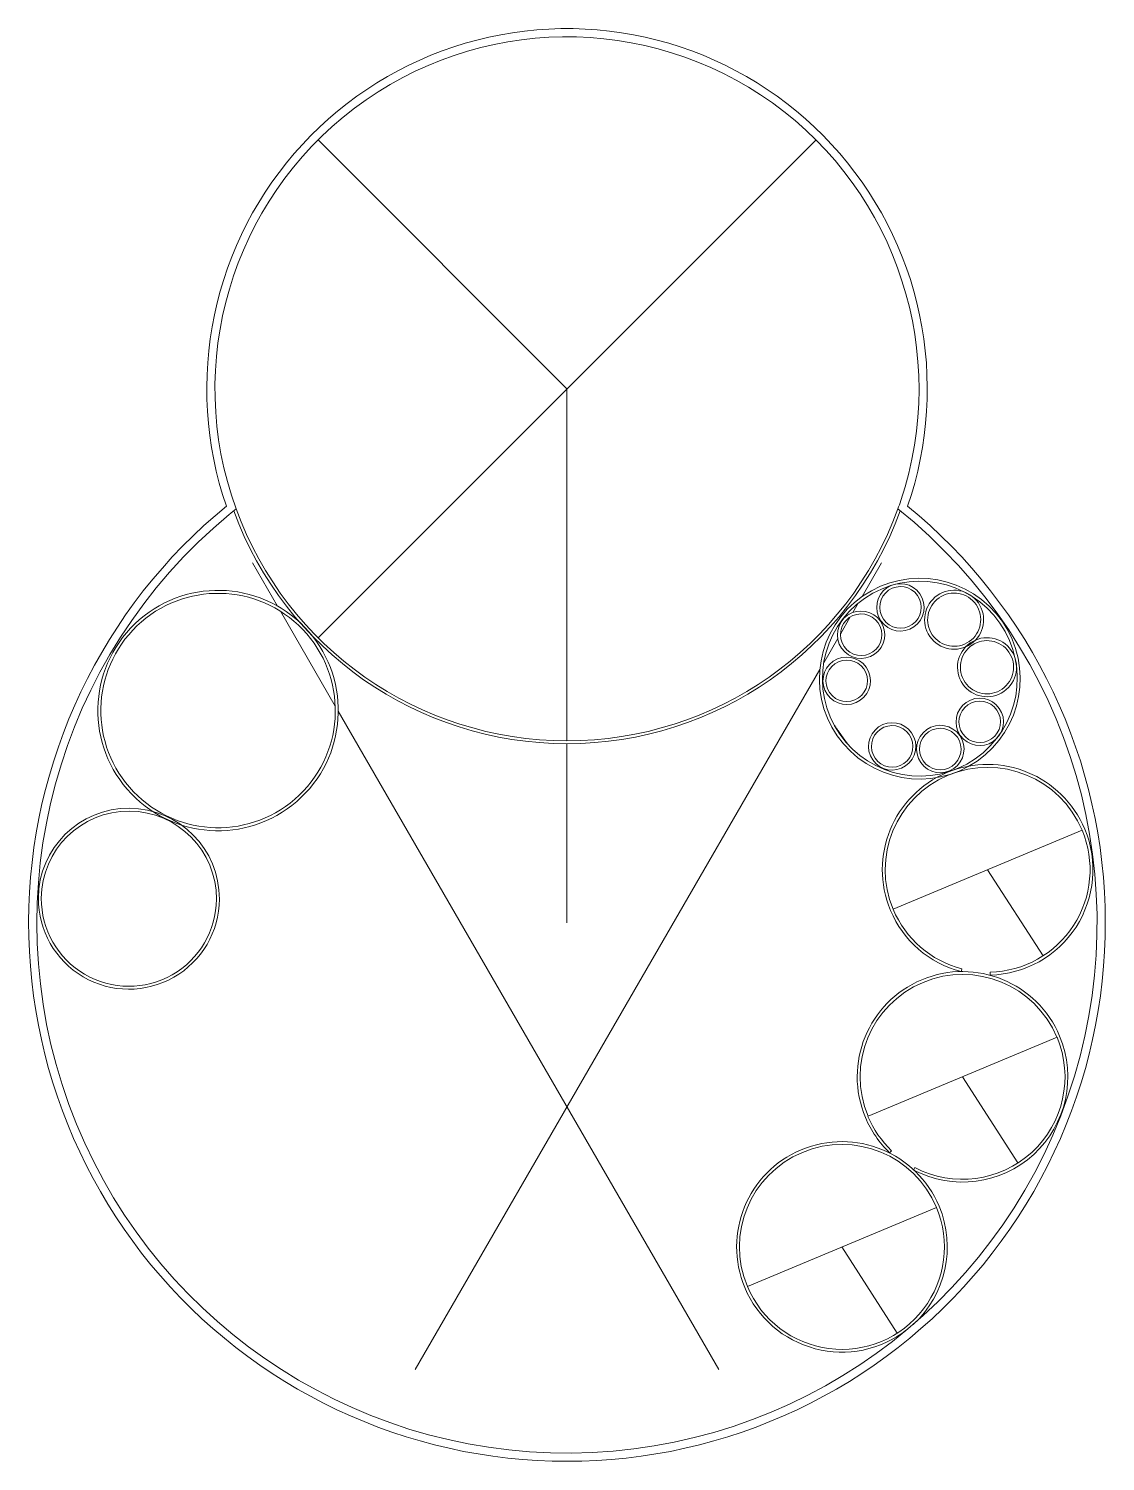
# Model space of a CAD drawing. Header units: inches. Extents: x -647 to 659, y -908 to 830.
import ezdxf

# ---------------------------------------------------------------- set-up
doc = ezdxf.new("R2010")
doc.units = ezdxf.units.IN
doc.header["$MEASUREMENT"] = 0
doc.linetypes.add('Overhead', pattern=[0.15625, 0.09375, -0.0625])
for name, color, linetype, lineweight in [('A-DETL', 5, 'Continuous', 9), ('A-GENM', 6, 'Continuous', 9), ('A-WALL', 2, 'Continuous', 9), ('I-WALL', 2, 'Continuous', 9)]:
    doc.layers.add(name, color=color, linetype=linetype, lineweight=lineweight)

# ---------------------------------------------------------------- blocks, each defined once
blk = doc.blocks.new('Opening-Cased - 30_ x 80_-205456-Site Plan')
at = {"layer": 'A-GENM', "linetype": 'Overhead'}
for p, q in [((-15.3, 1.7), (-14.8, 1.7)), ((14.3, 1.7), (14.7, 1.7)), ((-14.6, -1.8), (14.1, -1.8))]:
    blk.add_line(p, q, dxfattribs=at)

msp = doc.modelspace()

# ---------------------------------------------------------------- linework, layer by layer
at = {"layer": 'A-DETL'}
for p, q in [((5.9, 393), (-296, 694.9)), ((-296, 91.1), (307.8, 694.8)), ((5.9, 393), (5.9, -34)), ((-375.6, 181.8), (-345.4, 129.5)), ((387.5, 181.8), (363.9, 141)), ((-341.7, 123.2), (-275.2, 8)), ((359.3, 133.1), (352.7, 121.6)), ((349.5, 116.2), (337.5, 95.3)), ((334.4, 90), (317.3, 60.4)), ((312.8, 52.6), (-178.2, -796.6)), ((-271.6, 1.8), (190, -796.6)), ((5.9, -37.5), (5.9, -255)), ((630.8, -142.5), (401.5, -238.4)), ((516.1, -190.4), (583.4, -294.9)), ((600.3, -393.6), (371.1, -489.5)), ((485.7, -441.6), (552.9, -546)), ((454, -600), (224.8, -695.9)), ((339.4, -647.9), (406.6, -752.4))]:
    msp.add_line(p, q, dxfattribs=at)
at = {"layer": 'A-WALL'}
for points in [[(419.1, 250.6), (423.7, 264.6), (427.7, 278.7), (431.3, 293), (434.5, 307.4), (437.1, 321.9), (439.3, 336.4), (440.9, 351), (442.1, 365.7), (442.8, 380.4), (442.9, 395.1), (442.6, 409.8), (441.8, 424.5), (440.5, 439.2), (438.7, 453.8), (436.4, 468.3), (433.6, 482.8), (430.3, 497.1), (426.6, 511.4), (422.4, 525.4), (417.7, 539.4), (412.5, 553.2), (406.9, 566.8), (400.8, 580.2), (394.3, 593.4), (387.3, 606.3), (379.9, 619), (372.1, 631.5), (363.8, 643.7), (355.2, 655.6), (346.2, 667.2), (336.7, 678.5), (326.9, 689.5), (316.8, 700.1), (306.2, 710.4), (295.4, 720.3), (284.2, 729.9), (272.7, 739.1), (260.9, 747.9), (248.8, 756.2), (236.4, 764.2), (223.8, 771.8), (210.9, 778.9), (197.8, 785.6), (184.5, 791.8), (171, 797.6), (157.2, 802.9), (143.4, 807.8), (129.3, 812.2), (115.1, 816.1), (100.8, 819.5), (86.4, 822.5), (71.9, 824.9), (57.3, 826.9), (42.7, 828.4), (28, 829.4), (13.3, 829.9), (-1.4, 829.9), (-16.1, 829.4), (-30.8, 828.4), (-45.5, 826.9), (-60, 824.9), (-74.5, 822.5), (-89, 819.5), (-103.3, 816.1), (-117.4, 812.2), (-131.5, 807.8), (-145.4, 802.9), (-159.1, 797.6), (-172.6, 791.8), (-186, 785.6), (-199.1, 778.9), (-211.9, 771.8), (-224.6, 764.2), (-236.9, 756.2), (-249, 747.9), (-260.8, 739.1), (-272.3, 729.9), (-283.5, 720.3), (-294.4, 710.4), (-304.9, 700.1), (-315.1, 689.5), (-324.9, 678.5), (-334.3, 667.2), (-343.3, 655.6), (-352, 643.7), (-360.2, 631.5), (-368, 619), (-375.4, 606.3), (-382.4, 593.4), (-388.9, 580.2), (-395, 566.8), (-400.6, 553.2), (-405.8, 539.4), (-410.5, 525.4), (-414.7, 511.4), (-418.5, 497.1), (-421.7, 482.8), (-424.5, 468.3), (-426.8, 453.8), (-428.6, 439.2), (-429.9, 424.5), (-430.7, 409.8), (-431.1, 395.1), (-430.9, 380.4), (-430.2, 365.7), (-429.1, 351), (-427.4, 336.4), (-425.2, 321.9), (-422.6, 307.4), (-419.5, 293), (-415.9, 278.7), (-411.8, 264.6), (-407.2, 250.6)], [(-407.2, 250.6), (-421, 239), (-434.5, 227.1), (-447.6, 214.7), (-460.4, 202), (-472.9, 189), (-484.9, 175.6), (-496.6, 161.9), (-508, 147.9), (-518.9, 133.5), (-529.4, 118.9), (-539.5, 104), (-549.2, 88.8), (-558.5, 73.3), (-567.3, 57.6), (-575.8, 41.7), (-583.7, 25.5), (-591.2, 9.1), (-598.3, -7.4), (-604.9, -24.2), (-611, -41.2), (-616.7, -58.3), (-621.9, -75.5), (-626.6, -92.9), (-630.9, -110.4), (-634.6, -128.1), (-637.9, -145.8), (-640.6, -163.6), (-642.9, -181.5), (-644.7, -199.4), (-646, -217.4), (-646.8, -235.4), (-647.1, -253.4), (-646.9, -271.4), (-646.2, -289.5), (-645, -307.4), (-643.3, -325.4), (-641.1, -343.3), (-638.4, -361.1), (-635.2, -378.8), (-631.6, -396.5), (-627.4, -414), (-622.8, -431.4), (-617.7, -448.7), (-612.1, -465.9), (-606, -482.8), (-599.5, -499.6), (-592.5, -516.3), (-585.1, -532.7), (-577.2, -548.9), (-568.9, -564.9), (-560.1, -580.6), (-550.9, -596.1), (-541.3, -611.3), (-531.3, -626.3), (-520.8, -641), (-510, -655.4), (-498.7, -669.5), (-487.1, -683.2), (-475.1, -696.7), (-462.7, -709.8), (-450, -722.5), (-436.9, -735), (-423.5, -747), (-409.7, -758.7), (-395.7, -769.9), (-381.3, -780.8), (-366.7, -791.3), (-351.7, -801.4), (-336.5, -811.1), (-321, -820.3), (-305.3, -829.1), (-289.4, -837.5), (-273.2, -845.4), (-256.8, -852.9), (-240.2, -859.9), (-223.4, -866.5), (-206.4, -872.6), (-189.3, -878.2), (-172, -883.3), (-154.6, -888), (-137.1, -892.2), (-119.5, -895.9), (-101.7, -899.1), (-83.9, -901.8), (-66, -904.1), (-48.1, -905.8), (-30.1, -907.1), (-12.1, -907.8), (5.9, -908)], [(5.9, -908), (24, -907.8), (42, -907.1), (59.9, -905.8), (77.9, -904.1), (95.8, -901.8), (113.6, -899.1), (131.3, -895.9), (149, -892.2), (166.5, -888), (183.9, -883.3), (201.2, -878.2), (218.3, -872.6), (235.2, -866.5), (252, -859.9), (268.6, -852.9), (285, -845.4), (301.2, -837.5), (317.2, -829.1), (332.9, -820.3), (348.4, -811.1), (363.6, -801.4), (378.5, -791.3), (393.2, -780.8), (407.5, -769.9), (421.6, -758.7), (435.3, -747), (448.8, -735), (461.8, -722.5), (474.6, -709.8), (486.9, -696.7), (498.9, -683.2), (510.6, -669.5), (521.8, -655.4), (532.7, -641), (543.1, -626.3), (553.2, -611.3), (562.8, -596.1), (572, -580.6), (580.8, -564.9), (589.1, -548.9), (597, -532.7), (604.4, -516.3), (611.4, -499.6), (617.9, -482.8), (624, -465.9), (629.5, -448.7), (634.7, -431.4), (639.3, -414), (643.4, -396.5), (647.1, -378.8), (650.3, -361.1), (652.9, -343.3), (655.1, -325.4), (656.8, -307.4), (658, -289.5), (658.7, -271.4), (658.9, -253.4), (658.6, -235.4), (657.8, -217.4), (656.6, -199.4), (654.8, -181.5), (652.5, -163.6), (649.7, -145.8), (646.5, -128.1), (642.7, -110.4), (638.5, -92.9), (633.8, -75.5), (628.6, -58.3), (622.9, -41.2), (616.8, -24.2), (610.2, -7.4), (603.1, 9.1), (595.6, 25.5), (587.6, 41.7), (579.2, 57.6), (570.4, 73.3), (561.1, 88.8), (551.4, 104), (541.3, 118.9), (530.7, 133.5), (519.8, 147.9), (508.5, 161.9), (496.8, 175.6), (484.7, 189), (472.3, 202), (459.5, 214.7), (446.4, 227.1), (432.9, 239), (419.1, 250.6)]]:
    msp.add_lwpolyline(points, dxfattribs=at)
for centre, radius, start, end in [((5.9, 393), 427, 341.4749, 199.9463), ((5.9, -255), 643, 129.5683, 51.3737), ((5.9, -255), 643, 128.6263, 129.5683), ((5.9, 393), 427, 340.0537, 341.4749)]:
    msp.add_arc(centre, radius, start, end, dxfattribs=at)
at = {"layer": 'I-WALL'}
for p, q in [((-395.4, 247.3), (-395.5, 247.3)), ((483.9, -314.1), (484.8, -310.7)), ((519.2, -314.7), (519.3, -318.2)), ((397.2, -533.7), (399.6, -531.2)), ((428, -551.6), (426.4, -554.7))]:
    msp.add_line(p, q, dxfattribs=at)
for centre, radius, start, end in [((5.9, 393), 430.5, 200.1046, 339.8904), ((5.9, 393), 427, 199.9463, 340.055), ((433.9, 41.4), 121.8, 304.7107, 124.7107), ((433.9, 41.4), 118.2, 304.7107, 124.7107), ((410.4, 127.9), 28.7, 304.7107, 124.7107), ((-417.3, 2.7), 145.8, 313.8106, 133.8106), ((-417.3, 2.7), 142.2, 313.8106, 133.8106), ((433.9, 41.4), 121.8, 124.7107, 304.7107), ((410.4, 127.9), 28.8, 124.7107, 304.7107), ((410.4, 127.9), 25.2, 124.7107, 304.7107), ((410.4, 127.9), 25.2, 304.7107, 124.7107), ((475.5, 112.9), 35.8, 124.7107, 304.7107), ((475.5, 112.9), 32.2, 124.7107, 304.7107), ((475.5, 112.9), 35.8, 304.7107, 124.7107), ((475.5, 112.9), 32.3, 304.7107, 124.7107), ((433.9, 41.4), 118.2, 124.7107, 304.7107), ((362.7, 94.7), 28.7, 304.7107, 124.7107), ((-417.3, 2.7), 145.8, 133.8106, 313.8106), ((-417.3, 2.7), 142.2, 133.8106, 313.8106), ((362.7, 94.7), 28.8, 124.7107, 304.7107), ((362.7, 94.7), 25.2, 124.7107, 304.7107), ((362.7, 94.7), 25.2, 304.7107, 124.7107), ((515.4, 55.3), 35.8, 304.7107, 124.7107), ((515.4, 55.3), 32.2, 304.7107, 124.7107), ((515.4, 55.3), 35.8, 124.7107, 304.7107), ((515.4, 55.3), 32.3, 124.7107, 304.7107), ((345.2, 38.8), 28.8, 124.7107, 304.7107), ((345.2, 38.8), 25.2, 124.7107, 304.7107), ((345.2, 38.8), 28.8, 304.7107, 124.7107), ((345.2, 38.8), 25.2, 304.7107, 124.7107), ((506.6, -11), 28.8, 304.7107, 124.7107), ((506.6, -11), 28.8, 124.7107, 304.7107), ((506.6, -11), 25.2, 124.7107, 304.7107), ((506.6, -11), 25.2, 304.7107, 124.7107), ((400.3, -40.8), 28.7, 124.7107, 304.7107), ((400.3, -40.8), 28.8, 304.7107, 124.7107), ((400.3, -40.8), 25.2, 304.7107, 124.7107), ((458.7, -44), 28.8, 304.7107, 124.7107), ((400.3, -40.8), 25.2, 124.7107, 304.7107), ((458.7, -44), 28.7, 124.7107, 304.7107), ((458.7, -44), 25.2, 124.7107, 304.7107), ((458.7, -44), 25.2, 304.7107, 124.7107), ((516.1, -190.4), 127.7, 22.6974, 202.6974), ((516.1, -190.4), 124.2, 22.6974, 202.6974), ((-525.5, -225.5), 109.8, 359.6678, 179.6678), ((-525.5, -225.5), 106.2, 359.6678, 179.6678), ((516.1, -190.4), 124.3, 271.4096, 22.6974), ((516.1, -190.4), 127.8, 271.4096, 22.6974), ((-525.5, -225.5), 109.8, 179.6678, 359.6678), ((-525.5, -225.5), 106.2, 179.6678, 359.6678), ((516.1, -190.4), 127.7, 202.6974, 255.4025), ((516.1, -190.4), 124.2, 202.6974, 255.4025), ((485.7, -441.6), 127.7, 22.6974, 202.6974), ((485.7, -441.6), 124.2, 22.6974, 202.6974), ((485.7, -441.6), 127.7, 242.3357, 22.6974), ((485.7, -441.6), 124.3, 242.3357, 22.6974), ((485.7, -441.6), 127.7, 202.6974, 226.1451), ((485.7, -441.6), 124.3, 202.6974, 226.1451), ((339.4, -647.9), 127.7, 22.6974, 202.6974), ((339.4, -647.9), 124.3, 22.6974, 202.6974), ((339.4, -647.9), 124.3, 202.6974, 22.6974), ((339.4, -647.9), 127.8, 312.5264, 22.6974), ((339.4, -647.9), 127.7, 202.6974, 307.9178)]:
    msp.add_arc(centre, radius, start, end, dxfattribs=at)

# ---------------------------------------------------------------- block references
at = {"layer": 'A-GENM', "rotation": 125.3272324457689}
msp.add_blockref('Opening-Cased - 30_ x 80_-205456-Site Plan', (336.6, -27.1), dxfattribs=at)

doc.saveas('drawing.dxf')
